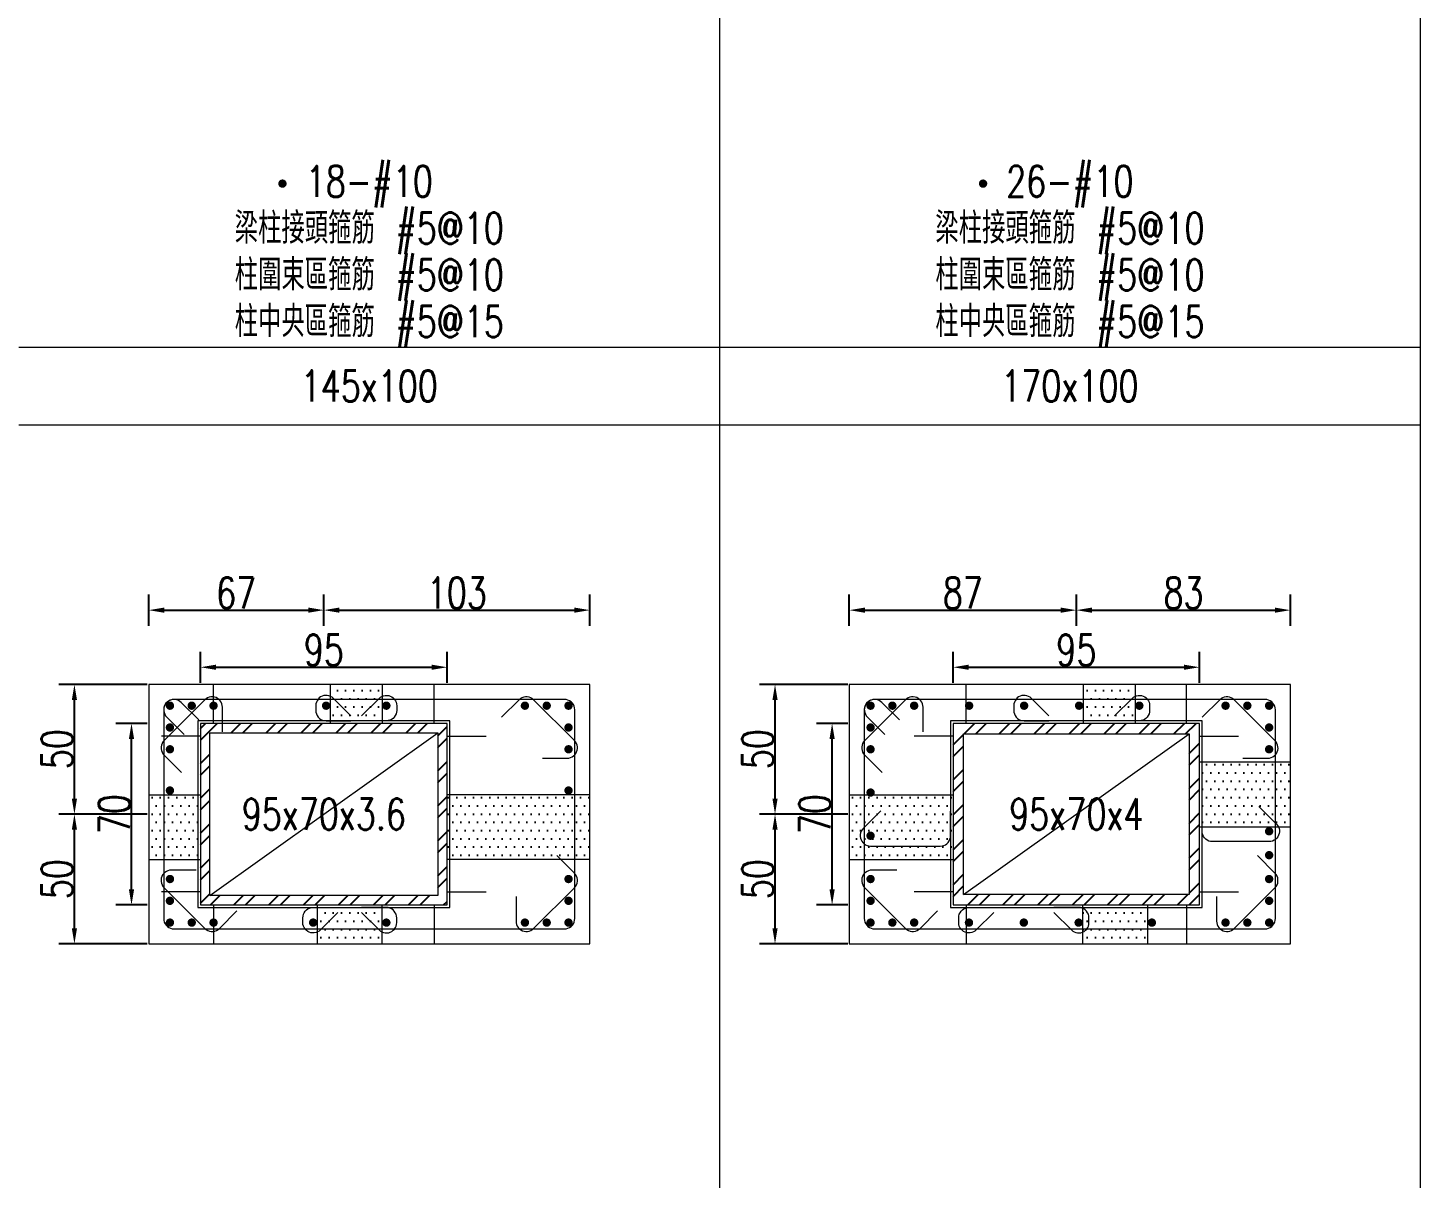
# Model space of a CAD drawing. Header units: millimetres. Extents: x 0 to 3905, y 0 to 8880.
# Drawn here: x 3368 to 3905, y 514 to 957 of the extents above; entities that cross this region are included whole.
import ezdxf
from ezdxf.enums import TextEntityAlignment as Align

# ---------------------------------------------------------------- set-up
doc = ezdxf.new("R2010")
doc.units = ezdxf.units.MM
doc.layers.get('DEFPOINTS').update_dxf_attribs({"color": 3})
for name, color, linetype in [('Hatch線', 6, 'Continuous'), ('TC-鋼粱', 132, 'Continuous'), ('主筋斷面', 2, 'Continuous'), ('文字-主筋根數', 7, 'Continuous'), ('文字-剪力筋 中央區', 7, 'Continuous'), ('文字-剪力筋-BC', 7, 'Continuous'), ('文字-剪力筋-圍束區', 7, 'Continuous'), ('文字-斷面尺寸', 7, 'Continuous'), ('文字-輔助字', 7, 'Continuous'), ('柱斷面線', 4, 'Continuous'), ('標註字', 4, 'Continuous'), ('箍筋線', 1, 'Continuous'), ('網格線', 7, 'Continuous'), ('鋼柱', 11, 'Continuous')]:
    doc.layers.add(name, color=color, linetype=linetype)
doc.styles.add('note', font='txt.shx', dxfattribs={"width": 0.75, "height": 12})
doc.styles.add('txt', font='txt.shx', dxfattribs={"height": 0.2, "bigfont": 'chineset.shx'})
doc.dimstyles.new('RCAD_DIM', dxfattribs={"dimtxt": 12, "dimasz": 6, "dimexe": 6, "dimexo": 0.625, "dimtad": 1, "dimdec": 0, "dimdsep": 46, "dimtxsty": 'note', "dimcen": 2.5, "dimclrd": 256, "dimclre": 256, "dimclrt": 256, "dimadec": 0, "dimazin": 0, "dimtfac": 1, "dimtmove": 0, "dimatfit": 3, "dimfxl": 0, "dimtolj": 1, "dimarcsym": 0})

# ---------------------------------------------------------------- blocks, each defined once
blk = doc.blocks.new('*D1872')
at = {"layer": 'DEFPOINTS', "color": 0}
for p in [(3530, 710.62), (3435, 704), (3530, 704)]:
    blk.add_point(p, dxfattribs=at)
at = {"layer": '標註字', "lineweight": -2}
for p, q in [((3435, 704.62), (3435, 716.62)), ((3530, 704.62), (3530, 716.62)), ((3441, 710.62), (3524, 710.62))]:
    blk.add_line(p, q, dxfattribs=at)
at = {"layer": '標註字'}
for points in [[(3441, 711.62), (3441, 709.62), (3435, 710.62)], [(3524, 709.62), (3524, 711.62), (3530, 710.62)]]:
    blk.add_solid(points, dxfattribs=at)
at = {"layer": '標註字', "insert": (3482.5, 717.25), "char_height": 12, "attachment_point": 5, "style": 'note'}
blk.add_mtext('\\A1;95', dxfattribs=at)
blk = doc.blocks.new('*D1873')
at = {"layer": 'DEFPOINTS', "color": 0}
for p in [(3408.38, 689), (3415, 689), (3415, 619)]:
    blk.add_point(p, dxfattribs=at)
at = {"layer": '標註字', "lineweight": -2}
for p, q in [((3414.38, 689), (3402.38, 689)), ((3408.38, 625), (3408.38, 683)), ((3414.38, 619), (3402.38, 619))]:
    blk.add_line(p, q, dxfattribs=at)
at = {"layer": '標註字'}
for points in [[(3409.38, 683), (3407.38, 683), (3408.38, 689)], [(3407.38, 625), (3409.38, 625), (3408.38, 619)]]:
    blk.add_solid(points, dxfattribs=at)
at = {"layer": '標註字', "insert": (3401.75, 654), "char_height": 12, "attachment_point": 5, "rotation": 90, "style": 'note'}
blk.add_mtext('\\A1;70', dxfattribs=at)
blk = doc.blocks.new('*D1874')
at = {"layer": 'DEFPOINTS', "color": 0}
for p in [(3482.5, 732.62), (3415, 726), (3482.5, 726)]:
    blk.add_point(p, dxfattribs=at)
at = {"layer": '標註字', "lineweight": -2}
for p, q in [((3415, 726.62), (3415, 738.62)), ((3482.5, 726.62), (3482.5, 738.62)), ((3421, 732.62), (3476.5, 732.62))]:
    blk.add_line(p, q, dxfattribs=at)
at = {"layer": '標註字'}
for points in [[(3421, 733.62), (3421, 731.62), (3415, 732.62)], [(3476.5, 731.62), (3476.5, 733.62), (3482.5, 732.62)]]:
    blk.add_solid(points, dxfattribs=at)
at = {"layer": '標註字', "insert": (3448.75, 739.25), "char_height": 12, "attachment_point": 5, "style": 'note'}
blk.add_mtext('\\A1;67', dxfattribs=at)
blk = doc.blocks.new('*D1875')
at = {"layer": 'DEFPOINTS', "color": 0}
for p in [(3585, 732.62), (3482.5, 726), (3585, 726)]:
    blk.add_point(p, dxfattribs=at)
at = {"layer": '標註字', "lineweight": -2}
for p, q in [((3482.5, 726.62), (3482.5, 738.62)), ((3585, 726.62), (3585, 738.62)), ((3488.5, 732.62), (3579, 732.62))]:
    blk.add_line(p, q, dxfattribs=at)
at = {"layer": '標註字'}
for points in [[(3488.5, 733.62), (3488.5, 731.62), (3482.5, 732.62)], [(3579, 731.62), (3579, 733.62), (3585, 732.62)]]:
    blk.add_solid(points, dxfattribs=at)
at = {"layer": '標註字', "insert": (3533.75, 739.25), "char_height": 12, "attachment_point": 5, "style": 'note'}
blk.add_mtext('\\A1;103', dxfattribs=at)
blk = doc.blocks.new('*D1876')
at = {"layer": 'DEFPOINTS', "color": 0}
for p in [(3386.38, 654), (3415, 654), (3415, 604)]:
    blk.add_point(p, dxfattribs=at)
at = {"layer": '標註字', "lineweight": -2}
for p, q in [((3414.38, 654), (3380.38, 654)), ((3386.38, 610), (3386.38, 648)), ((3414.38, 604), (3380.38, 604))]:
    blk.add_line(p, q, dxfattribs=at)
at = {"layer": '標註字'}
for points in [[(3387.38, 648), (3385.38, 648), (3386.38, 654)], [(3385.38, 610), (3387.38, 610), (3386.38, 604)]]:
    blk.add_solid(points, dxfattribs=at)
at = {"layer": '標註字', "insert": (3379.75, 629), "char_height": 12, "attachment_point": 5, "rotation": 90, "style": 'note'}
blk.add_mtext('\\A1;50', dxfattribs=at)
blk = doc.blocks.new('*D1877')
at = {"layer": 'DEFPOINTS', "color": 0}
for p in [(3386.38, 704), (3415, 704), (3415, 654)]:
    blk.add_point(p, dxfattribs=at)
at = {"layer": '標註字', "lineweight": -2}
for p, q in [((3414.38, 704), (3380.38, 704)), ((3386.38, 660), (3386.38, 698)), ((3414.38, 654), (3380.38, 654))]:
    blk.add_line(p, q, dxfattribs=at)
at = {"layer": '標註字'}
for points in [[(3387.38, 698), (3385.38, 698), (3386.38, 704)], [(3385.38, 660), (3387.38, 660), (3386.38, 654)]]:
    blk.add_solid(points, dxfattribs=at)
at = {"layer": '標註字', "insert": (3379.75, 679), "char_height": 12, "attachment_point": 5, "rotation": 90, "style": 'note'}
blk.add_mtext('\\A1;50', dxfattribs=at)
blk = doc.blocks.new('Circle_Filled')
at = {"const_width": 0.5}
blk.add_lwpolyline([(-0.25, 0, 1), (0.25, 0, 1)], format="xyb", close=True, dxfattribs=at)
blk = doc.blocks.new('*D2004')
at = {"layer": 'DEFPOINTS', "color": 0}
for p in [(3820, 710.62), (3725, 704), (3820, 704)]:
    blk.add_point(p, dxfattribs=at)
at = {"layer": '標註字', "lineweight": -2}
for p, q in [((3725, 704.62), (3725, 716.62)), ((3820, 704.62), (3820, 716.62)), ((3731, 710.62), (3814, 710.62))]:
    blk.add_line(p, q, dxfattribs=at)
at = {"layer": '標註字'}
for points in [[(3731, 711.62), (3731, 709.62), (3725, 710.62)], [(3814, 709.62), (3814, 711.62), (3820, 710.62)]]:
    blk.add_solid(points, dxfattribs=at)
at = {"layer": '標註字', "insert": (3772.5, 717.25), "char_height": 12, "attachment_point": 5, "style": 'note'}
blk.add_mtext('\\A1;95', dxfattribs=at)
blk = doc.blocks.new('*D2005')
at = {"layer": 'DEFPOINTS', "color": 0}
for p in [(3678.38, 689), (3685, 689), (3685, 619)]:
    blk.add_point(p, dxfattribs=at)
at = {"layer": '標註字', "lineweight": -2}
for p, q in [((3684.38, 689), (3672.38, 689)), ((3678.38, 625), (3678.38, 683)), ((3684.38, 619), (3672.38, 619))]:
    blk.add_line(p, q, dxfattribs=at)
at = {"layer": '標註字'}
for points in [[(3679.38, 683), (3677.38, 683), (3678.38, 689)], [(3677.38, 625), (3679.38, 625), (3678.38, 619)]]:
    blk.add_solid(points, dxfattribs=at)
at = {"layer": '標註字', "insert": (3671.75, 654), "char_height": 12, "attachment_point": 5, "rotation": 90, "style": 'note'}
blk.add_mtext('\\A1;70', dxfattribs=at)
blk = doc.blocks.new('*D2006')
at = {"layer": 'DEFPOINTS', "color": 0}
for p in [(3772.5, 732.62), (3685, 726), (3772.5, 726)]:
    blk.add_point(p, dxfattribs=at)
at = {"layer": '標註字', "lineweight": -2}
for p, q in [((3685, 726.62), (3685, 738.62)), ((3772.5, 726.62), (3772.5, 738.62)), ((3691, 732.62), (3766.5, 732.62))]:
    blk.add_line(p, q, dxfattribs=at)
at = {"layer": '標註字'}
for points in [[(3691, 733.62), (3691, 731.62), (3685, 732.62)], [(3766.5, 731.62), (3766.5, 733.62), (3772.5, 732.62)]]:
    blk.add_solid(points, dxfattribs=at)
at = {"layer": '標註字', "insert": (3728.75, 739.25), "char_height": 12, "attachment_point": 5, "style": 'note'}
blk.add_mtext('\\A1;87', dxfattribs=at)
blk = doc.blocks.new('*D2007')
at = {"layer": 'DEFPOINTS', "color": 0}
for p in [(3855, 732.62), (3772.5, 726), (3855, 726)]:
    blk.add_point(p, dxfattribs=at)
at = {"layer": '標註字', "lineweight": -2}
for p, q in [((3772.5, 726.62), (3772.5, 738.62)), ((3855, 726.62), (3855, 738.62)), ((3778.5, 732.62), (3849, 732.62))]:
    blk.add_line(p, q, dxfattribs=at)
at = {"layer": '標註字'}
for points in [[(3778.5, 733.62), (3778.5, 731.62), (3772.5, 732.62)], [(3849, 731.62), (3849, 733.62), (3855, 732.62)]]:
    blk.add_solid(points, dxfattribs=at)
at = {"layer": '標註字', "insert": (3813.75, 739.25), "char_height": 12, "attachment_point": 5, "style": 'note'}
blk.add_mtext('\\A1;83', dxfattribs=at)
blk = doc.blocks.new('*D2008')
at = {"layer": 'DEFPOINTS', "color": 0}
for p in [(3656.38, 654), (3685, 654), (3685, 604)]:
    blk.add_point(p, dxfattribs=at)
at = {"layer": '標註字', "lineweight": -2}
for p, q in [((3684.38, 654), (3650.38, 654)), ((3656.38, 610), (3656.38, 648)), ((3684.38, 604), (3650.38, 604))]:
    blk.add_line(p, q, dxfattribs=at)
at = {"layer": '標註字'}
for points in [[(3657.38, 648), (3655.38, 648), (3656.38, 654)], [(3655.38, 610), (3657.38, 610), (3656.38, 604)]]:
    blk.add_solid(points, dxfattribs=at)
at = {"layer": '標註字', "insert": (3649.75, 629), "char_height": 12, "attachment_point": 5, "rotation": 90, "style": 'note'}
blk.add_mtext('\\A1;50', dxfattribs=at)
blk = doc.blocks.new('*D2009')
at = {"layer": 'DEFPOINTS', "color": 0}
for p in [(3656.38, 704), (3685, 704), (3685, 654)]:
    blk.add_point(p, dxfattribs=at)
at = {"layer": '標註字', "lineweight": -2}
for p, q in [((3684.38, 704), (3650.38, 704)), ((3656.38, 660), (3656.38, 698)), ((3684.38, 654), (3650.38, 654))]:
    blk.add_line(p, q, dxfattribs=at)
at = {"layer": '標註字'}
for points in [[(3657.38, 698), (3655.38, 698), (3656.38, 704)], [(3655.38, 660), (3657.38, 660), (3656.38, 654)]]:
    blk.add_solid(points, dxfattribs=at)
at = {"layer": '標註字', "insert": (3649.75, 679), "char_height": 12, "attachment_point": 5, "rotation": 90, "style": 'note'}
blk.add_mtext('\\A1;50', dxfattribs=at)

msp = doc.modelspace()

# ---------------------------------------------------------------- hatches: boundary and pattern name
at = {"layer": 'Hatch線'}
h = msp.add_hatch(dxfattribs=at)
h.set_pattern_fill('ANSI32', color=256, style=0)
h.paths.add_polyline_path([(3435, 619), (3530, 619), (3530, 689), (3435, 689)], flags=17)
h.paths.add_polyline_path([(3438.6, 622.6), (3438.6, 685.4), (3526.4, 685.4), (3526.4, 622.6)])
h = msp.add_hatch(dxfattribs=at)
h.set_pattern_fill('ANSI32', color=256, style=0)
h.paths.add_polyline_path([(3725, 619), (3820, 619), (3820, 689), (3725, 689)], flags=17)
h.paths.add_polyline_path([(3729, 623), (3729, 685), (3816, 685), (3816, 623)])
at = {"layer": 'TC-鋼粱'}
h = msp.add_hatch(dxfattribs=at)
h.set_pattern_fill('DOTS', color=256, scale=2, style=0)
h.paths.add_polyline_path([(3505, 704), (3485, 704), (3485, 689), (3505, 689)], flags=17)
h = msp.add_hatch(dxfattribs=at)
h.set_pattern_fill('DOTS', color=256, scale=2, style=0)
h.paths.add_polyline_path([(3795.17, 704), (3775.17, 704), (3775.17, 689), (3795.17, 689)], flags=17)
h = msp.add_hatch(dxfattribs=at)
h.set_pattern_fill('DOTS', color=256, scale=2, style=0)
h.paths.add_polyline_path([(3855, 649), (3855, 674), (3820, 674), (3820, 649)], flags=17)
h = msp.add_hatch(dxfattribs=at)
h.set_pattern_fill('DOTS', color=256, scale=2, style=0)
h.paths.add_polyline_path([(3415, 661.5), (3415, 636.5), (3435, 636.5), (3435, 661.5)], flags=17)
h = msp.add_hatch(dxfattribs=at)
h.set_pattern_fill('DOTS', color=256, scale=2, style=0)
h.paths.add_polyline_path([(3585, 636.5), (3585, 661.5), (3530, 661.5), (3530, 636.5)], flags=17)
h = msp.add_hatch(dxfattribs=at)
h.set_pattern_fill('DOTS', color=256, scale=2, style=0)
h.paths.add_polyline_path([(3685, 661.5), (3685, 636.5), (3725, 636.5), (3725, 661.5)], flags=17)
h = msp.add_hatch(dxfattribs=at)
h.set_pattern_fill('DOTS', color=256, scale=2, style=0)
h.paths.add_polyline_path([(3480, 604), (3505, 604), (3505, 619), (3480, 619)], flags=17)
h = msp.add_hatch(dxfattribs=at)
h.set_pattern_fill('DOTS', color=256, scale=2, style=0)
h.paths.add_polyline_path([(3775, 604), (3800, 604), (3800, 619), (3775, 619)], flags=17)

# ---------------------------------------------------------------- linework, layer by layer
at = {"layer": 'DEFPOINTS', "lineweight": 5}
for points in [[(3440, 689), (3440, 704)], [(3525, 689), (3525, 704)], [(3730, 689), (3730, 704)], [(3815, 689), (3815, 704)], [(3435, 618), (3531, 618), (3531, 690), (3434, 690), (3434, 618), (3435, 618)], [(3725, 618), (3821, 618), (3821, 690), (3724, 690), (3724, 618), (3725, 618)], [(3435, 684), (3420, 684)], [(3438.6, 622.6), (3526.4, 685.4)], [(3530, 684), (3545, 684)], [(3725, 684), (3710, 684)], [(3729, 623), (3816, 685)], [(3820, 684), (3835, 684)], [(3435, 624), (3420, 624)], [(3530, 624), (3545, 624)], [(3725, 624), (3710, 624)], [(3820, 624), (3835, 624)], [(3440, 619), (3440, 604)], [(3525, 619), (3525, 604)], [(3730, 619), (3730, 604)], [(3815, 619), (3815, 604)]]:
    msp.add_lwpolyline(points, dxfattribs=at)
at = {"layer": 'TC-鋼粱', "lineweight": 5}
for points in [[(3485, 704), (3485, 689)], [(3505, 704), (3505, 689)], [(3775.17, 704), (3775.17, 689)], [(3795.17, 704), (3795.17, 689)], [(3855, 674), (3820, 674)], [(3415, 661.5), (3435, 661.5)], [(3585, 661.5), (3530, 661.5)], [(3685, 661.5), (3725, 661.5)], [(3855, 649), (3820, 649)], [(3415, 636.5), (3435, 636.5)], [(3585, 636.5), (3530, 636.5)], [(3685, 636.5), (3725, 636.5)], [(3480, 604), (3480, 619)], [(3505, 604), (3505, 619)], [(3775, 604), (3775, 619)], [(3800, 604), (3800, 619)]]:
    msp.add_lwpolyline(points, dxfattribs=at)
at = {"layer": '柱斷面線', "lineweight": 5}
for points in [[(3415, 604), (3585, 604), (3585, 704), (3415, 704), (3415, 604)], [(3685, 604), (3855, 604), (3855, 704), (3685, 704), (3685, 604)]]:
    msp.add_lwpolyline(points, dxfattribs=at)
at = {"layer": '箍筋線', "lineweight": 5}
for points in [[(3443.43, 685.71), (3443.43, 695.25), (3443.37, 695.92), (3443.2, 696.56), (3442.93, 697.17), (3442.56, 697.73), (3442.1, 698.22), (3441.57, 698.62), (3440.97, 698.92), (3440.34, 699.13), (3439.67, 699.22), (3439.01, 699.2), (3438.35, 699.07), (3437.73, 698.83), (3437.15, 698.49), (3436.64, 698.06), (3420.94, 682.36), (3420.49, 681.83), (3420.15, 681.23), (3419.91, 680.58), (3419.79, 679.89), (3419.79, 679.2), (3419.91, 678.52), (3420.15, 677.87), (3420.49, 677.27), (3420.94, 676.74), (3427.68, 669.99)], [(3434.33, 690.29), (3427.58, 697.04), (3427.07, 697.47), (3426.49, 697.81), (3425.87, 698.05), (3425.22, 698.18), (3424.55, 698.2), (3423.89, 698.11), (3423.25, 697.9), (3422.66, 697.6), (3422.12, 697.19), (3421.66, 696.71), (3421.29, 696.15), (3421.02, 695.54), (3420.85, 694.9), (3420.79, 694.23), (3420.79, 613.77), (3420.86, 613.08), (3421.03, 612.41), (3421.33, 611.78), (3421.72, 611.21), (3422.21, 610.72), (3422.78, 610.33), (3423.41, 610.03), (3424.08, 609.86), (3424.77, 609.79), (3575.23, 609.79), (3575.92, 609.86), (3576.59, 610.03), (3577.22, 610.33), (3577.79, 610.72), (3578.28, 611.21), (3578.67, 611.78), (3578.97, 612.41), (3579.14, 613.08), (3579.21, 613.77), (3579.21, 694.23), (3579.14, 694.92), (3578.97, 695.59), (3578.67, 696.22), (3578.28, 696.79), (3577.79, 697.28), (3577.22, 697.67), (3576.59, 697.97), (3575.92, 698.14), (3575.23, 698.21), (3424.77, 698.21), (3424.1, 698.15), (3423.46, 697.98), (3422.85, 697.71), (3422.29, 697.34), (3421.81, 696.88), (3421.4, 696.34), (3421.1, 695.75), (3420.89, 695.11), (3420.8, 694.45), (3420.82, 693.78), (3420.95, 693.13), (3421.19, 692.51), (3421.53, 691.93), (3421.96, 691.42), (3428.71, 684.67)], [(3492.95, 691.86), (3486.2, 698.61), (3485.69, 699.04), (3485.12, 699.38), (3484.49, 699.62), (3483.84, 699.75), (3483.17, 699.77), (3482.51, 699.68), (3481.87, 699.47), (3481.28, 699.17), (3480.74, 698.77), (3480.28, 698.28), (3479.91, 697.72), (3479.64, 697.11), (3479.47, 696.47), (3479.42, 695.8), (3479.42, 693.96), (3479.48, 693.27), (3479.65, 692.6), (3479.95, 691.97), (3480.34, 691.4), (3480.83, 690.91), (3481.4, 690.51), (3482.03, 690.22), (3482.7, 690.04), (3483.39, 689.98), (3492.93, 689.98)], [(3497.05, 691.86), (3503.8, 698.61), (3504.31, 699.04), (3504.88, 699.38), (3505.51, 699.62), (3506.16, 699.75), (3506.83, 699.77), (3507.49, 699.68), (3508.13, 699.47), (3508.72, 699.17), (3509.26, 698.77), (3509.72, 698.28), (3510.09, 697.72), (3510.36, 697.11), (3510.53, 696.47), (3510.58, 695.8), (3510.58, 693.96), (3510.52, 693.27), (3510.35, 692.6), (3510.05, 691.97), (3509.65, 691.4), (3509.17, 690.91), (3508.6, 690.51), (3507.97, 690.22), (3507.3, 690.04), (3506.61, 689.98), (3497.07, 689.98)], [(3566.71, 675.57), (3576.25, 675.57), (3576.92, 675.63), (3577.56, 675.8), (3578.17, 676.07), (3578.73, 676.44), (3579.22, 676.9), (3579.62, 677.43), (3579.92, 678.03), (3580.13, 678.66), (3580.22, 679.33), (3580.2, 679.99), (3580.07, 680.65), (3579.83, 681.27), (3579.49, 681.85), (3579.06, 682.36), (3563.36, 698.06), (3562.83, 698.51), (3562.23, 698.85), (3561.58, 699.09), (3560.89, 699.21), (3560.2, 699.21), (3559.52, 699.09), (3558.87, 698.85), (3558.27, 698.51), (3557.74, 698.06), (3550.99, 691.32)], [(3713.43, 685.71), (3713.43, 695.25), (3713.37, 695.92), (3713.2, 696.56), (3712.93, 697.17), (3712.56, 697.73), (3712.1, 698.22), (3711.57, 698.62), (3710.97, 698.92), (3710.34, 699.13), (3709.67, 699.22), (3709.01, 699.2), (3708.35, 699.07), (3707.73, 698.83), (3707.15, 698.49), (3706.64, 698.06), (3690.94, 682.36), (3690.49, 681.83), (3690.15, 681.23), (3689.91, 680.58), (3689.79, 679.89), (3689.79, 679.2), (3689.91, 678.52), (3690.15, 677.87), (3690.49, 677.27), (3690.94, 676.74), (3697.68, 669.99)], [(3704.33, 690.29), (3697.58, 697.04), (3697.07, 697.47), (3696.49, 697.81), (3695.87, 698.05), (3695.22, 698.18), (3694.55, 698.2), (3693.89, 698.11), (3693.25, 697.9), (3692.66, 697.6), (3692.12, 697.19), (3691.66, 696.71), (3691.29, 696.15), (3691.02, 695.54), (3690.85, 694.9), (3690.79, 694.23), (3690.79, 613.77), (3690.86, 613.08), (3691.03, 612.41), (3691.33, 611.78), (3691.72, 611.21), (3692.21, 610.72), (3692.78, 610.33), (3693.41, 610.03), (3694.08, 609.86), (3694.77, 609.79), (3845.23, 609.79), (3845.92, 609.86), (3846.59, 610.03), (3847.22, 610.33), (3847.79, 610.72), (3848.28, 611.21), (3848.67, 611.78), (3848.97, 612.41), (3849.14, 613.08), (3849.21, 613.77), (3849.21, 694.23), (3849.14, 694.92), (3848.97, 695.59), (3848.67, 696.22), (3848.28, 696.79), (3847.79, 697.28), (3847.22, 697.67), (3846.59, 697.97), (3845.92, 698.14), (3845.23, 698.21), (3694.77, 698.21), (3694.1, 698.15), (3693.46, 697.98), (3692.85, 697.71), (3692.29, 697.34), (3691.81, 696.88), (3691.4, 696.34), (3691.1, 695.75), (3690.89, 695.11), (3690.8, 694.45), (3690.82, 693.78), (3690.95, 693.13), (3691.19, 692.51), (3691.53, 691.93), (3691.96, 691.42), (3698.71, 684.67)], [(3761.93, 691.86), (3755.19, 698.61), (3754.68, 699.04), (3754.1, 699.38), (3753.48, 699.62), (3752.82, 699.75), (3752.15, 699.77), (3751.49, 699.68), (3750.86, 699.47), (3750.26, 699.17), (3749.73, 698.77), (3749.27, 698.28), (3748.9, 697.72), (3748.62, 697.11), (3748.46, 696.47), (3748.4, 695.8), (3748.4, 693.96), (3748.46, 693.27), (3748.64, 692.6), (3748.93, 691.97), (3749.33, 691.4), (3749.82, 690.91), (3750.39, 690.51), (3751.02, 690.22), (3751.69, 690.04), (3752.38, 689.98), (3761.92, 689.98)], [(3787.23, 691.86), (3793.97, 698.61), (3794.48, 699.04), (3795.06, 699.38), (3795.68, 699.62), (3796.34, 699.75), (3797.01, 699.77), (3797.67, 699.68), (3798.3, 699.47), (3798.9, 699.17), (3799.43, 698.77), (3799.89, 698.28), (3800.26, 697.72), (3800.53, 697.11), (3800.7, 696.47), (3800.76, 695.8), (3800.76, 693.96), (3800.7, 693.27), (3800.52, 692.6), (3800.23, 691.97), (3799.83, 691.4), (3799.34, 690.91), (3798.77, 690.51), (3798.14, 690.22), (3797.47, 690.04), (3796.78, 689.98), (3787.24, 689.98)], [(3836.71, 675.57), (3846.25, 675.57), (3846.92, 675.63), (3847.56, 675.8), (3848.17, 676.07), (3848.73, 676.44), (3849.22, 676.9), (3849.62, 677.43), (3849.92, 678.03), (3850.13, 678.66), (3850.22, 679.33), (3850.2, 679.99), (3850.07, 680.65), (3849.83, 681.27), (3849.49, 681.85), (3849.06, 682.36), (3833.36, 698.06), (3832.83, 698.51), (3832.23, 698.85), (3831.58, 699.09), (3830.89, 699.21), (3830.2, 699.21), (3829.52, 699.09), (3828.87, 698.85), (3828.27, 698.51), (3827.74, 698.06), (3820.99, 691.32)], [(3697.14, 655.22), (3690.39, 648.48), (3689.96, 647.97), (3689.62, 647.39), (3689.38, 646.77), (3689.25, 646.11), (3689.23, 645.44), (3689.32, 644.78), (3689.53, 644.15), (3689.83, 643.55), (3690.24, 643.02), (3690.72, 642.56), (3691.28, 642.19), (3691.89, 641.91), (3692.53, 641.75), (3693.2, 641.69), (3720.04, 641.69), (3720.74, 641.75), (3721.4, 641.93), (3722.03, 642.22), (3722.6, 642.62), (3723.09, 643.11), (3723.49, 643.68), (3723.78, 644.31), (3723.96, 644.98), (3724.02, 645.67), (3724.02, 655.21)], [(3842.86, 656.95), (3849.61, 650.2), (3850.04, 649.69), (3850.38, 649.11), (3850.62, 648.49), (3850.75, 647.84), (3850.77, 647.17), (3850.68, 646.51), (3850.47, 645.87), (3850.17, 645.28), (3849.76, 644.74), (3849.28, 644.28), (3848.72, 643.91), (3848.11, 643.64), (3847.47, 643.47), (3846.8, 643.41), (3824.96, 643.41), (3824.26, 643.48), (3823.6, 643.65), (3822.97, 643.95), (3822.4, 644.34), (3821.91, 644.83), (3821.51, 645.4), (3821.22, 646.03), (3821.04, 646.7), (3820.98, 647.39), (3820.98, 656.93)], [(3556.57, 622.29), (3556.57, 612.75), (3556.63, 612.08), (3556.8, 611.44), (3557.07, 610.83), (3557.44, 610.27), (3557.9, 609.78), (3558.43, 609.38), (3559.03, 609.08), (3559.66, 608.87), (3560.33, 608.78), (3560.99, 608.8), (3561.65, 608.93), (3562.27, 609.17), (3562.85, 609.51), (3563.36, 609.94), (3579.06, 625.64), (3579.51, 626.17), (3579.85, 626.77), (3580.09, 627.42), (3580.21, 628.11), (3580.21, 628.8), (3580.09, 629.48), (3579.85, 630.13), (3579.51, 630.73), (3579.06, 631.26), (3572.32, 638.01)], [(3826.57, 622.29), (3826.57, 612.75), (3826.63, 612.08), (3826.8, 611.44), (3827.07, 610.83), (3827.44, 610.27), (3827.9, 609.78), (3828.43, 609.38), (3829.03, 609.08), (3829.66, 608.87), (3830.33, 608.78), (3830.99, 608.8), (3831.65, 608.93), (3832.27, 609.17), (3832.85, 609.51), (3833.36, 609.94), (3849.06, 625.64), (3849.51, 626.17), (3849.85, 626.77), (3850.09, 627.42), (3850.21, 628.11), (3850.21, 628.8), (3850.09, 629.48), (3849.85, 630.13), (3849.51, 630.73), (3849.06, 631.26), (3842.32, 638.01)], [(3433.29, 632.43), (3423.75, 632.43), (3423.08, 632.37), (3422.44, 632.2), (3421.83, 631.93), (3421.27, 631.56), (3420.78, 631.1), (3420.38, 630.57), (3420.08, 629.97), (3419.87, 629.34), (3419.78, 628.67), (3419.8, 628.01), (3419.93, 627.35), (3420.17, 626.73), (3420.51, 626.15), (3420.94, 625.64), (3436.64, 609.94), (3437.17, 609.49), (3437.77, 609.15), (3438.42, 608.91), (3439.11, 608.79), (3439.8, 608.79), (3440.48, 608.91), (3441.13, 609.15), (3441.73, 609.49), (3442.26, 609.94), (3449.01, 616.68)], [(3703.29, 632.43), (3693.75, 632.43), (3693.08, 632.37), (3692.44, 632.2), (3691.83, 631.93), (3691.27, 631.56), (3690.78, 631.1), (3690.38, 630.57), (3690.08, 629.97), (3689.87, 629.34), (3689.78, 628.67), (3689.8, 628.01), (3689.93, 627.35), (3690.17, 626.73), (3690.51, 626.15), (3690.94, 625.64), (3706.64, 609.94), (3707.17, 609.49), (3707.77, 609.15), (3708.42, 608.91), (3709.11, 608.79), (3709.8, 608.79), (3710.48, 608.91), (3711.13, 609.15), (3711.73, 609.49), (3712.26, 609.94), (3719.01, 616.68)], [(3487.95, 616.14), (3481.2, 609.39), (3480.69, 608.96), (3480.12, 608.62), (3479.49, 608.38), (3478.84, 608.25), (3478.17, 608.23), (3477.51, 608.32), (3476.87, 608.53), (3476.28, 608.83), (3475.74, 609.23), (3475.28, 609.72), (3474.91, 610.28), (3474.64, 610.89), (3474.47, 611.53), (3474.42, 612.2), (3474.42, 614.04), (3474.48, 614.73), (3474.65, 615.4), (3474.95, 616.03), (3475.34, 616.6), (3475.83, 617.09), (3476.4, 617.49), (3477.03, 617.78), (3477.7, 617.96), (3478.39, 618.02), (3487.93, 618.02)], [(3497.05, 616.14), (3503.8, 609.39), (3504.31, 608.96), (3504.88, 608.62), (3505.51, 608.38), (3506.16, 608.25), (3506.83, 608.23), (3507.49, 608.32), (3508.13, 608.53), (3508.72, 608.83), (3509.26, 609.23), (3509.72, 609.72), (3510.09, 610.28), (3510.36, 610.89), (3510.53, 611.53), (3510.58, 612.2), (3510.58, 614.04), (3510.52, 614.73), (3510.35, 615.4), (3510.05, 616.03), (3509.65, 616.6), (3509.17, 617.09), (3508.6, 617.49), (3507.97, 617.78), (3507.3, 617.96), (3506.61, 618.02), (3497.07, 618.02)], [(3740.69, 616.14), (3733.94, 609.39), (3733.43, 608.96), (3732.86, 608.62), (3732.23, 608.38), (3731.58, 608.25), (3730.91, 608.23), (3730.25, 608.32), (3729.61, 608.53), (3729.02, 608.83), (3728.48, 609.23), (3728.02, 609.72), (3727.65, 610.28), (3727.38, 610.89), (3727.21, 611.53), (3727.16, 612.2), (3727.16, 614.04), (3727.22, 614.73), (3727.39, 615.4), (3727.69, 616.03), (3728.08, 616.6), (3728.57, 617.09), (3729.14, 617.49), (3729.77, 617.78), (3730.44, 617.96), (3731.13, 618.02), (3740.67, 618.02)], [(3763.83, 616.14), (3770.58, 609.39), (3771.09, 608.96), (3771.66, 608.62), (3772.29, 608.38), (3772.94, 608.25), (3773.61, 608.23), (3774.27, 608.32), (3774.91, 608.53), (3775.5, 608.83), (3776.04, 609.23), (3776.5, 609.72), (3776.87, 610.28), (3777.14, 610.89), (3777.31, 611.53), (3777.36, 612.2), (3777.36, 614.04), (3777.3, 614.73), (3777.13, 615.4), (3776.83, 616.03), (3776.43, 616.6), (3775.95, 617.09), (3775.38, 617.49), (3774.75, 617.78), (3774.08, 617.96), (3773.39, 618.02), (3763.85, 618.02)]]:
    msp.add_lwpolyline(points, dxfattribs=at)
at = {"layer": '網格線', "lineweight": 5}
for points in [[(3635, 1206), (3635, 834)], [(3905, 1206), (3905, 834)], [(3365, 834), (3635, 834)], [(3635, 834), (3905, 834)], [(3635, 834), (3635, 804)], [(3905, 834), (3905, 804)], [(3365, 804), (3635, 804)], [(3635, 804), (3905, 804)], [(3635, 804), (3635, 432)], [(3905, 804), (3905, 432)]]:
    msp.add_lwpolyline(points, dxfattribs=at)
at = {"layer": '鋼柱', "lineweight": 5}
for points in [[(3435, 619), (3530, 619), (3530, 689), (3435, 689), (3435, 619)], [(3725, 619), (3820, 619), (3820, 689), (3725, 689), (3725, 619)], [(3438.6, 622.6), (3438.6, 685.4), (3526.4, 685.4), (3526.4, 622.6), (3438.6, 622.6)], [(3729, 623), (3729, 685), (3816, 685), (3816, 623), (3729, 623)]]:
    msp.add_lwpolyline(points, dxfattribs=at)

# ---------------------------------------------------------------- block references
at = {"layer": '主筋斷面', "lineweight": 5, "xscale": 3.220000028610229, "yscale": 3.220000028610229}
for p in [(3466.56, 897), (3736.56, 897), (3423.2, 695.8), (3431.6, 695.8), (3440, 695.8), (3483.39, 695.8), (3506.61, 695.8), (3560, 695.8), (3568.4, 695.8), (3576.8, 695.8), (3693.2, 695.8), (3701.6, 695.8), (3710, 695.8), (3731.19, 695.8), (3752.38, 695.8), (3773.56, 695.8), (3796.78, 695.8), (3830, 695.8), (3838.4, 695.8), (3846.8, 695.8), (3423.2, 687.4), (3576.8, 687.4), (3693.2, 687.4), (3846.8, 687.4), (3423.2, 679), (3576.8, 679), (3693.2, 679), (3846.8, 679), (3423.2, 663.11), (3576.8, 663.11), (3693.2, 662.33), (3693.2, 645.67), (3846.8, 647.39), (3846.8, 638.2), (3423.2, 629), (3576.8, 629), (3693.2, 629), (3846.8, 629), (3423.2, 620.6), (3576.8, 620.6), (3693.2, 620.6), (3846.8, 620.6), (3423.2, 612.2), (3431.6, 612.2), (3440, 612.2), (3478.39, 612.2), (3506.61, 612.2), (3560, 612.2), (3568.4, 612.2), (3576.8, 612.2), (3693.2, 612.2), (3701.6, 612.2), (3710, 612.2), (3731.13, 612.2), (3752.26, 612.2), (3773.39, 612.2), (3801.61, 612.2), (3830, 612.2), (3838.4, 612.2), (3846.8, 612.2)]:
    msp.add_blockref('Circle_Filled', p, dxfattribs=at)

# ---------------------------------------------------------------- texts
at = {"layer": '文字-主筋根數', "style": 'txt', "width": 0.75}
for s, p in [('18-#10', (3500, 897)), ('26-#10', (3770, 897))]:
    msp.add_text(s, height=12, dxfattribs=at).set_placement(p, align=Align.MIDDLE)
at = {"layer": '文字-剪力筋 中央區', "style": 'txt', "width": 0.75}
for p in [(3500, 843), (3770, 843)]:
    msp.add_text('柱中央區箍筋 #5@15', height=12, dxfattribs=at).set_placement(p, align=Align.MIDDLE)
at = {"layer": '文字-剪力筋-BC', "style": 'txt', "width": 0.75}
for p in [(3500, 879), (3770, 879)]:
    msp.add_text('梁柱接頭箍筋 #5@10', height=12, dxfattribs=at).set_placement(p, align=Align.MIDDLE)
at = {"layer": '文字-剪力筋-圍束區', "style": 'txt', "width": 0.75}
for p in [(3500, 861), (3770, 861)]:
    msp.add_text('柱圍束區箍筋 #5@10', height=12, dxfattribs=at).set_placement(p, align=Align.MIDDLE)
at = {"layer": '文字-斷面尺寸', "style": 'txt', "width": 0.75}
for s, p in [('145x100', (3500, 819)), ('170x100', (3770, 819))]:
    msp.add_text(s, height=12, dxfattribs=at).set_placement(p, align=Align.MIDDLE)
at = {"layer": '文字-輔助字', "style": 'txt', "width": 0.75}
for s, p in [('95x70x3.6', (3482.5, 654)), ('95x70x4', (3772.5, 654))]:
    msp.add_text(s, height=12, dxfattribs=at).set_placement(p, align=Align.MIDDLE)

# ---------------------------------------------------------------- dimensions: what is measured, and where the dimension line sits
at = {"layer": '標註字'}
for base, p1, p2, picture, middle in [((3482.4999, 732.625), (3415, 726), (3482.4999, 726), '*D1874', (3448.75, 739.25)), ((3585, 732.625), (3482.4999, 726), (3585, 726), '*D1875', (3533.75, 739.25)), ((3772.4999, 732.625), (3685, 726), (3772.4999, 726), '*D2006', (3728.75, 739.25)), ((3855, 732.625), (3772.4999, 726), (3855, 726), '*D2007', (3813.75, 739.25)), ((3530, 710.62), (3435, 704), (3530, 704), '*D1872', (3482.5, 717.25)), ((3820, 710.62), (3725, 704), (3820, 704), '*D2004', (3772.5, 717.25))]:
    dim = msp.add_linear_dim(base=base, p1=p1, p2=p2, dimstyle='RCAD_DIM', dxfattribs=at)
    dim.commit()
    dim.dimension.update_dxf_attribs({"geometry": picture, "text_midpoint": middle})
for base, p1, p2, picture, middle in [((3386.38, 704), (3415, 654), (3415, 704), '*D1877', (3379.75, 679)), ((3656.38, 704), (3685, 654), (3685, 704), '*D2009', (3649.75, 679)), ((3408.38, 689), (3415, 619), (3415, 689), '*D1873', (3401.75, 654)), ((3678.38, 689), (3685, 619), (3685, 689), '*D2005', (3671.75, 654)), ((3386.38, 654), (3415, 604), (3415, 654), '*D1876', (3379.75, 629)), ((3656.38, 654), (3685, 604), (3685, 654), '*D2008', (3649.75, 629))]:
    dim = msp.add_linear_dim(base=base, p1=p1, p2=p2, angle=90, dimstyle='RCAD_DIM', dxfattribs=at)
    dim.commit()
    dim.dimension.update_dxf_attribs({"geometry": picture, "text_midpoint": middle})

doc.saveas('drawing.dxf')
